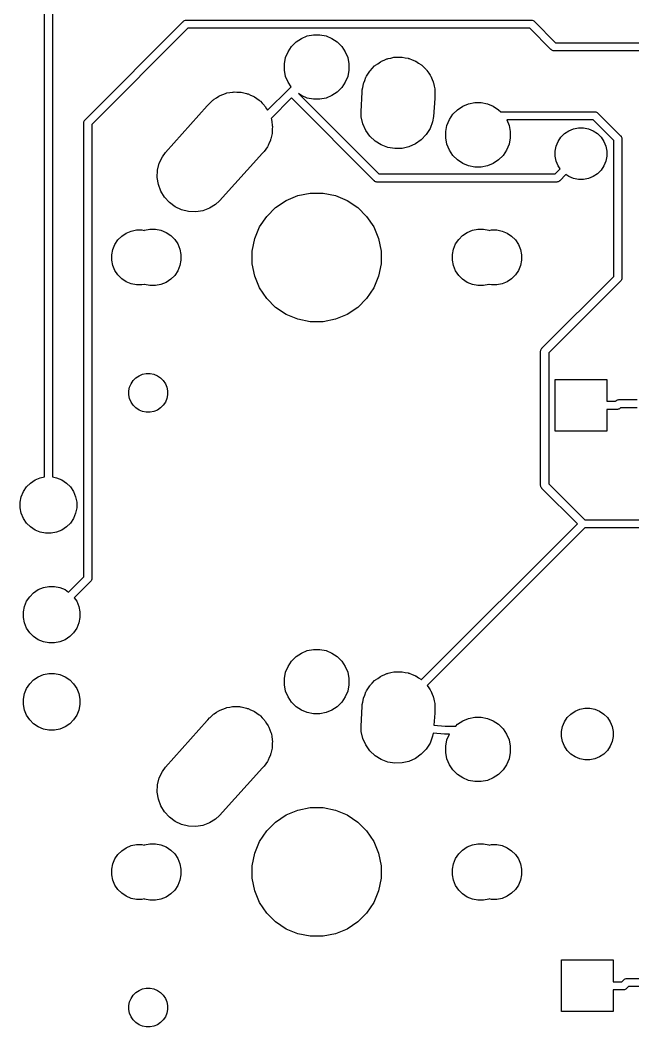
# Model space of a CAD drawing. Extents: x 53 to 306, y -113 to -55.
# Drawn here: x 52.72 to 71.71, y -109.58 to -78.37 of the extents above; entities that cross this region are included whole.
import ezdxf

# ---------------------------------------------------------------- set-up
doc = ezdxf.new("R2010")
doc.units = 0
doc.layers.add('BLACK', color=7, linetype='CONTINUOUS')

msp = doc.modelspace()

# ---------------------------------------------------------------- linework, layer by layer
at = {"layer": 'BLACK', "linetype": 'CONTINUOUS'}
for p, q in [((53.475, -92.5314), (53.475, -77.4803)), ((53.725, -77.526), (53.725, -92.5314)), ((54.7349, -81.458), (57.7774, -78.4155)), ((57.9219, -78.6246), (54.944, -81.6025)), ((57.7774, -78.4155), (57.7813, -78.4108)), ((57.7813, -78.4108), (57.7883, -78.405)), ((57.7883, -78.405), (57.8003, -78.3952)), ((57.8003, -78.3952), (57.822, -78.3836)), ((57.822, -78.3836), (57.8456, -78.3764)), ((57.8456, -78.3764), (57.864, -78.3746)), ((57.864, -78.3746), (57.8701, -78.374)), ((57.864, -78.3746), (57.864, -78.3746)), ((57.8701, -78.374), (57.8762, -78.3746)), ((57.8762, -78.3746), (68.5635, -78.3746)), ((68.5178, -78.6246), (57.9219, -78.6246)), ((69.1733, -79.2801), (68.5178, -78.6246)), ((68.5635, -78.3746), (68.5696, -78.374)), ((68.5696, -78.374), (68.5757, -78.3746)), ((68.5757, -78.3746), (68.5757, -78.3746)), ((68.5757, -78.3746), (68.5941, -78.3764)), ((68.5941, -78.3764), (68.6177, -78.3836)), ((68.6177, -78.3836), (68.6394, -78.3952)), ((68.6394, -78.3952), (68.6584, -78.4108)), ((68.6584, -78.4108), (68.6623, -78.4156)), ((68.6623, -78.4156), (69.3178, -79.071)), ((61.275, -79.0482), (61.4388, -78.9388)), ((61.4388, -78.9388), (61.6208, -78.8634)), ((61.6208, -78.8634), (61.814, -78.825)), ((61.814, -78.825), (62.011, -78.825)), ((62.011, -78.825), (62.2042, -78.8634)), ((62.2042, -78.8634), (62.3862, -78.9388)), ((62.3862, -78.9388), (62.55, -79.0482)), ((61.0263, -79.3513), (61.1357, -79.1875)), ((61.1357, -79.1875), (61.275, -79.0482)), ((62.55, -79.0482), (62.6893, -79.1875)), ((62.6893, -79.1875), (62.7987, -79.3513)), ((69.3178, -79.071), (73.0142, -79.071)), ((60.9125, -79.7265), (60.9509, -79.5333)), ((60.9509, -79.5333), (61.0263, -79.3513)), ((62.7987, -79.3513), (62.8741, -79.5333)), ((62.8741, -79.5333), (62.9125, -79.7265)), ((64.1093, -79.5695), (64.1243, -79.5632)), ((64.1243, -79.5632), (64.2121, -79.5458)), ((64.2121, -79.5458), (64.3074, -79.5238)), ((64.3074, -79.5238), (64.3252, -79.5233)), ((64.3252, -79.5233), (64.3417, -79.52)), ((64.3417, -79.52), (64.4341, -79.52)), ((64.4341, -79.52), (64.5289, -79.5171)), ((64.5289, -79.5171), (64.546, -79.52)), ((64.546, -79.52), (64.5633, -79.52)), ((64.5633, -79.52), (64.6568, -79.5386)), ((64.6568, -79.5386), (64.7475, -79.5538)), ((64.7475, -79.5538), (64.7631, -79.5597)), ((64.7631, -79.5597), (64.7806, -79.5632)), ((64.7806, -79.5632), (64.8715, -79.6009)), ((69.1772, -79.2848), (69.1733, -79.2801)), ((69.1819, -79.2887), (69.1772, -79.2848)), ((69.1878, -79.2936), (69.1819, -79.2887)), ((69.1819, -79.2887), (69.1819, -79.2887)), ((69.1962, -79.3004), (69.1878, -79.2936)), ((69.2179, -79.312), (69.1962, -79.3004)), ((69.2415, -79.3192), (69.2179, -79.312)), ((69.2599, -79.321), (69.2415, -79.3192)), ((69.266, -79.3216), (69.2599, -79.321)), ((69.2599, -79.321), (69.2599, -79.321)), ((69.2721, -79.321), (69.266, -79.3216)), ((73.0599, -79.321), (69.2721, -79.321)), ((60.9125, -79.9235), (60.9125, -79.7265)), ((62.9125, -79.7265), (62.9125, -79.9235)), ((63.5787, -79.9279), (63.6367, -79.8698)), ((63.6367, -79.8698), (63.7089, -79.7931)), ((63.7089, -79.7931), (63.7245, -79.782)), ((63.7245, -79.782), (63.7354, -79.7712)), ((63.7354, -79.7712), (63.8054, -79.7244)), ((63.8054, -79.7244), (63.8894, -79.6645)), ((63.8894, -79.6645), (63.9065, -79.6568)), ((63.9065, -79.6568), (63.9196, -79.648)), ((63.9196, -79.648), (63.9997, -79.6149)), ((63.9997, -79.6149), (64.0915, -79.5736)), ((64.0915, -79.5736), (64.1093, -79.5695)), ((64.8715, -79.6009), (64.9547, -79.6324)), ((64.9547, -79.6324), (64.9684, -79.641)), ((64.9684, -79.641), (64.9854, -79.648)), ((64.9854, -79.648), (65.0694, -79.7042)), ((65.0694, -79.7042), (65.1426, -79.7499)), ((65.1426, -79.7499), (65.154, -79.7607)), ((65.154, -79.7607), (65.1696, -79.7712)), ((65.1696, -79.7712), (65.2429, -79.8444)), ((65.2429, -79.8444), (65.3039, -79.9018)), ((60.9509, -80.1167), (60.9125, -79.9235)), ((61.0263, -80.2987), (60.9509, -80.1167)), ((62.8741, -80.1167), (62.7987, -80.2987)), ((62.9125, -79.9235), (62.8741, -80.1167)), ((63.4011, -80.2436), (63.4395, -80.1423)), ((63.4395, -80.1423), (63.4499, -80.1256)), ((63.4499, -80.1256), (63.4555, -80.1121)), ((63.4555, -80.1121), (63.5002, -80.0452)), ((63.5002, -80.0452), (63.557, -79.9545)), ((63.557, -79.9545), (63.5704, -79.9403)), ((63.5704, -79.9403), (63.5787, -79.9279)), ((65.3039, -79.9018), (65.3128, -79.9143)), ((65.3128, -79.9143), (65.3263, -79.9279)), ((65.3263, -79.9279), (65.3851, -80.0157)), ((65.3851, -80.0157), (65.4325, -80.0823)), ((65.4325, -80.0823), (65.4386, -80.0959)), ((65.4386, -80.0959), (65.4495, -80.1121)), ((65.4495, -80.1121), (65.4905, -80.2113)), ((61.1207, -80.44), (61.0263, -80.2987)), ((61.045, -80.5158), (61.1207, -80.44)), ((62.6893, -80.4625), (62.55, -80.6018)), ((62.7987, -80.2987), (62.6893, -80.4625)), ((63.3275, -80.5342), (63.3429, -80.457)), ((63.3429, -80.457), (63.3609, -80.3495)), ((63.3609, -80.3495), (63.3679, -80.331)), ((63.3679, -80.331), (63.3707, -80.3169)), ((63.3707, -80.3169), (63.4011, -80.2436)), ((65.4905, -80.2113), (65.5234, -80.2844)), ((65.5234, -80.2844), (65.5267, -80.2986)), ((65.5267, -80.2986), (65.5343, -80.3169)), ((65.5343, -80.3169), (65.5554, -80.4233)), ((65.5554, -80.4233), (65.5732, -80.5003)), ((65.5732, -80.5003), (65.5736, -80.5147)), ((58.7345, -80.8204), (58.8083, -80.7757)), ((58.8083, -80.7757), (58.8796, -80.728)), ((58.8796, -80.728), (58.9026, -80.7185)), ((58.9026, -80.7185), (58.924, -80.7055)), ((58.924, -80.7055), (59.0051, -80.6761)), ((59.0051, -80.6761), (59.0844, -80.6432)), ((59.0844, -80.6432), (59.1088, -80.6384)), ((59.1088, -80.6384), (59.1323, -80.6298)), ((59.1323, -80.6298), (59.2175, -80.6167)), ((59.2175, -80.6167), (59.3017, -80.6)), ((59.3017, -80.6), (59.3266, -80.6)), ((59.3266, -80.6), (59.3514, -80.5962)), ((59.3514, -80.5962), (59.4375, -80.6)), ((59.4375, -80.6), (59.5233, -80.6)), ((59.5233, -80.6), (59.5478, -80.6049)), ((59.5478, -80.6049), (59.5727, -80.606)), ((59.5727, -80.606), (59.6564, -80.6265)), ((59.6564, -80.6265), (59.7406, -80.6432)), ((59.7406, -80.6432), (59.7637, -80.6528)), ((59.7637, -80.6528), (59.788, -80.6587)), ((59.788, -80.6587), (59.866, -80.6951)), ((59.866, -80.6951), (59.9454, -80.728)), ((59.9454, -80.728), (59.9661, -80.7419)), ((59.9661, -80.7419), (59.9888, -80.7525)), ((59.9888, -80.7525), (60.0581, -80.8034)), ((60.0581, -80.8034), (60.1296, -80.8512)), ((60.3931, -81.1676), (61.0363, -80.5244)), ((61.129, -80.7853), (60.4981, -81.4162)), ((61.0363, -80.5244), (61.0402, -80.5197)), ((61.0402, -80.5197), (61.0449, -80.5158)), ((61.0449, -80.5158), (61.0449, -80.5158)), ((61.0449, -80.5158), (61.045, -80.5158)), ((63.6928, -83.3492), (61.129, -80.7853)), ((61.4388, -80.7112), (61.3473, -80.65)), ((61.3473, -80.65), (63.8373, -83.1401)), ((61.6208, -80.7866), (61.4388, -80.7112)), ((61.814, -80.825), (61.6208, -80.7866)), ((62.2042, -80.7866), (62.011, -80.825)), ((62.3862, -80.7112), (62.2042, -80.7866)), ((62.55, -80.6018), (62.3862, -80.7112)), ((63.2863, -81.2036), (63.3275, -80.6)), ((63.3275, -80.6), (63.3275, -80.5342)), ((65.5693, -80.7971), (65.5311, -81.3567)), ((65.5775, -80.7558), (65.5693, -80.7971)), ((65.5736, -80.5147), (65.5775, -80.5342)), ((65.5775, -80.5342), (65.5775, -80.6433)), ((65.5775, -80.6433), (65.5782, -80.6663)), ((65.5782, -80.6663), (65.5775, -80.6765)), ((65.5775, -80.6765), (65.5775, -80.7558)), ((57.2282, -82.4748), (58.5217, -81.0333)), ((58.5217, -81.0333), (58.5387, -81.0079)), ((58.5387, -81.0079), (58.5953, -80.9512)), ((58.5953, -80.9512), (58.612, -80.9325)), ((58.612, -80.9325), (58.6348, -80.9118)), ((58.6348, -80.9118), (58.6954, -80.8512)), ((58.6954, -80.8512), (58.7161, -80.8373)), ((58.7161, -80.8373), (58.7345, -80.8204)), ((60.1296, -80.8512), (60.1473, -80.8688)), ((60.1473, -80.8688), (60.1674, -80.8836)), ((60.1674, -80.8836), (60.2255, -80.947)), ((60.2255, -80.947), (60.2863, -81.0079)), ((60.2863, -81.0079), (60.3002, -81.0286)), ((60.3002, -81.0286), (60.3171, -81.047)), ((60.3171, -81.047), (60.3616, -81.1205)), ((60.3616, -81.1205), (60.3931, -81.1676)), ((62.011, -80.825), (61.814, -80.825)), ((66.275, -81.1482), (66.4388, -81.0388)), ((66.4388, -81.0388), (66.6208, -80.9634)), ((66.6208, -80.9634), (66.814, -80.925)), ((66.814, -80.925), (67.011, -80.925)), ((67.011, -80.925), (67.2042, -80.9634)), ((67.2042, -80.9634), (67.3862, -81.0388)), ((67.3862, -81.0388), (67.55, -81.1482)), ((60.4981, -81.4162), (60.4992, -81.4214)), ((60.4992, -81.4214), (60.5077, -81.4448)), ((63.2913, -81.3696), (63.2863, -81.2036)), ((63.3411, -81.5856), (63.2913, -81.3696)), ((65.5311, -81.3567), (65.5037, -81.5204)), ((66.0263, -81.4513), (66.1357, -81.2875)), ((66.1357, -81.2875), (66.275, -81.1482)), ((67.55, -81.1482), (67.617, -81.2153)), ((67.617, -81.2153), (70.5308, -81.2153)), ((70.5308, -81.2153), (70.5369, -81.2147)), ((70.5369, -81.2147), (70.543, -81.2153)), ((70.543, -81.2153), (70.543, -81.2153)), ((70.543, -81.2153), (70.5614, -81.2171)), ((70.5614, -81.2171), (70.585, -81.2243)), ((70.585, -81.2243), (70.6067, -81.2359)), ((70.6067, -81.2359), (70.6257, -81.2515)), ((70.6257, -81.2515), (70.6296, -81.2563)), ((70.6296, -81.2563), (71.3271, -81.9537)), ((54.6934, -81.5507), (54.6958, -81.5262)), ((54.694, -81.5568), (54.6934, -81.5507)), ((54.694, -95.6292), (54.694, -81.5568)), ((54.6958, -81.5262), (54.703, -81.5026)), ((54.703, -81.5026), (54.7146, -81.4809)), ((54.7146, -81.4809), (54.7263, -81.4667)), ((54.7263, -81.4666), (54.7302, -81.4619)), ((54.7263, -81.4667), (54.7263, -81.4666)), ((54.7302, -81.4619), (54.7349, -81.458)), ((54.944, -81.6025), (54.944, -95.6749)), ((60.5077, -81.4448), (60.5207, -81.5296)), ((60.5207, -81.5296), (60.5375, -81.6142)), ((60.5375, -81.6142), (60.5375, -81.6392)), ((60.5375, -81.6392), (60.5413, -81.6639)), ((60.5413, -81.6639), (60.5375, -81.7495)), ((60.5375, -81.7495), (60.5375, -81.8358)), ((63.432, -81.7877), (63.3411, -81.5856)), ((65.4251, -81.7276), (65.3075, -81.9155)), ((65.5037, -81.5204), (65.4251, -81.7276)), ((65.9125, -81.8265), (65.9509, -81.6333)), ((65.9509, -81.6333), (66.0263, -81.4513)), ((70.4851, -81.4653), (67.8045, -81.4653)), ((67.8045, -81.4653), (67.8741, -81.6333)), ((67.8741, -81.6333), (67.9125, -81.8265)), ((69.7251, -81.802), (69.8706, -81.7417)), ((69.8706, -81.7417), (70.0252, -81.711)), ((70.0252, -81.711), (70.1828, -81.711)), ((70.1828, -81.711), (70.3374, -81.7417)), ((70.3374, -81.7417), (70.4829, -81.802)), ((71.118, -82.0982), (70.4851, -81.4653)), ((60.4943, -82.0532), (60.4847, -82.0763)), ((60.5111, -81.9685), (60.4943, -82.0532)), ((60.5315, -81.8852), (60.5111, -81.9685)), ((60.5326, -81.8604), (60.5315, -81.8852)), ((60.5375, -81.8358), (60.5326, -81.8604)), ((63.5606, -81.9681), (63.432, -81.7877)), ((63.722, -82.12), (63.5606, -81.9681)), ((65.3075, -81.9155), (65.1556, -82.0769)), ((65.9125, -82.0235), (65.9125, -81.8265)), ((65.9509, -82.2167), (65.9125, -82.0235)), ((67.9125, -82.0235), (67.8741, -82.2167)), ((67.9125, -81.8265), (67.9125, -82.0235)), ((69.395, -82.1321), (69.4826, -82.001)), ((69.4826, -82.001), (69.594, -81.8896)), ((69.594, -81.8896), (69.7251, -81.802)), ((70.4829, -81.802), (70.614, -81.8896)), ((70.614, -81.8896), (70.7254, -82.001)), ((70.7254, -82.001), (70.813, -82.1321)), ((71.3271, -81.9537), (71.3318, -81.9576)), ((71.3318, -81.9576), (71.3357, -81.9623)), ((71.3357, -81.9623), (71.3357, -81.9623)), ((71.3357, -81.9623), (71.3445, -81.9731)), ((71.3445, -81.9731), (71.3474, -81.9766)), ((71.3474, -81.9766), (71.359, -81.9983)), ((71.359, -81.9983), (71.3662, -82.0219)), ((71.3662, -82.0219), (71.368, -82.0403)), ((71.368, -82.0403), (71.368, -82.0403)), ((71.368, -82.0403), (71.3686, -82.0464)), ((71.3686, -82.0464), (71.368, -82.0525)), ((71.368, -82.0525), (71.368, -86.3653)), ((60.3343, -82.3704), (60.2863, -82.4421)), ((60.385, -82.3013), (60.3343, -82.3704)), ((60.3955, -82.2787), (60.385, -82.3013)), ((60.4095, -82.2579), (60.3955, -82.2787)), ((60.4425, -82.1782), (60.4095, -82.2579)), ((60.4787, -82.1005), (60.4425, -82.1782)), ((60.4847, -82.0763), (60.4787, -82.1005)), ((63.9099, -82.2376), (63.722, -82.12)), ((64.1171, -82.3162), (63.9099, -82.2376)), ((64.3356, -82.3528), (64.1171, -82.3162)), ((64.5571, -82.3462), (64.3356, -82.3528)), ((64.7731, -82.2964), (64.5571, -82.3462)), ((64.9752, -82.2055), (64.7731, -82.2964)), ((65.1556, -82.0769), (64.9752, -82.2055)), ((66.0263, -82.3987), (65.9509, -82.2167)), ((67.8741, -82.2167), (67.7987, -82.3987)), ((69.304, -82.4322), (69.3347, -82.2776)), ((69.3347, -82.2776), (69.395, -82.1321)), ((70.813, -82.1321), (70.8733, -82.2776)), ((70.8733, -82.2776), (70.904, -82.4322)), ((71.118, -86.3196), (71.118, -82.0982)), ((57.0362, -82.8095), (57.13, -82.6087)), ((57.13, -82.6087), (57.2282, -82.4748)), ((60.2294, -82.4991), (58.9029, -83.9774)), ((60.2863, -82.4421), (60.2294, -82.4991)), ((66.1357, -82.5625), (66.0263, -82.3987)), ((66.275, -82.7018), (66.1357, -82.5625)), ((67.6893, -82.5625), (67.55, -82.7018)), ((67.7987, -82.3987), (67.6893, -82.5625)), ((69.304, -82.5898), (69.304, -82.4322)), ((69.3347, -82.7444), (69.304, -82.5898)), ((70.904, -82.5898), (70.8733, -82.7444)), ((70.904, -82.4322), (70.904, -82.5898)), ((56.9835, -83.0247), (57.0362, -82.8095)), ((66.4388, -82.8112), (66.275, -82.7018)), ((66.6208, -82.8866), (66.4388, -82.8112)), ((66.814, -82.925), (66.6208, -82.8866)), ((67.011, -82.925), (66.814, -82.925)), ((67.2042, -82.8866), (67.011, -82.925)), ((67.3862, -82.8112), (67.2042, -82.8866)), ((67.55, -82.7018), (67.3862, -82.8112)), ((69.2981, -83.1401), (69.4564, -82.9818)), ((69.395, -82.8899), (69.3347, -82.7444)), ((69.4564, -82.9818), (69.395, -82.8899)), ((70.813, -82.8899), (70.7254, -83.021)), ((70.8733, -82.7444), (70.813, -82.8899)), ((56.9737, -83.2461), (56.9835, -83.0247)), ((57.0073, -83.4652), (56.9737, -83.2461)), ((63.8373, -83.1401), (69.2981, -83.1401)), ((69.6332, -83.1586), (69.4426, -83.3491)), ((69.7251, -83.22), (69.6332, -83.1586)), ((69.8706, -83.2803), (69.7251, -83.22)), ((70.0252, -83.311), (69.8706, -83.2803)), ((70.1828, -83.311), (70.0252, -83.311)), ((70.3374, -83.2803), (70.1828, -83.311)), ((70.4829, -83.22), (70.3374, -83.2803)), ((70.614, -83.1324), (70.4829, -83.22)), ((70.7254, -83.021), (70.614, -83.1324)), ((57.083, -83.6734), (57.0073, -83.4652)), ((63.6967, -83.3539), (63.6928, -83.3492)), ((63.7014, -83.3578), (63.6967, -83.3539)), ((63.7157, -83.3695), (63.7014, -83.3578)), ((63.7014, -83.3578), (63.7014, -83.3578)), ((63.7374, -83.3811), (63.7157, -83.3695)), ((63.7157, -83.3695), (63.7157, -83.3695)), ((63.7157, -83.3695), (63.7157, -83.3695)), ((63.761, -83.3883), (63.7374, -83.3811)), ((63.7794, -83.3901), (63.761, -83.3883)), ((63.7855, -83.3907), (63.7794, -83.3901)), ((63.7794, -83.3901), (63.7794, -83.3901)), ((63.7916, -83.3901), (63.7855, -83.3907)), ((69.3438, -83.3901), (63.7916, -83.3901)), ((69.3499, -83.3907), (69.3438, -83.3901)), ((69.356, -83.3901), (69.3499, -83.3907)), ((69.3744, -83.3883), (69.356, -83.3901)), ((69.356, -83.3901), (69.356, -83.3901)), ((69.398, -83.3811), (69.3744, -83.3883)), ((69.4197, -83.3695), (69.398, -83.3811)), ((69.4387, -83.3539), (69.4197, -83.3695)), ((69.4426, -83.3491), (69.4387, -83.3539)), ((57.1979, -83.863), (57.083, -83.6734)), ((57.3476, -84.0264), (57.1979, -83.863)), ((60.968, -83.958), (61.3309, -83.8077)), ((61.3309, -83.8077), (61.7161, -83.7311)), ((61.7161, -83.7311), (62.1089, -83.7311)), ((62.1089, -83.7311), (62.4941, -83.8077)), ((62.4941, -83.8077), (62.857, -83.958)), ((57.5262, -84.1575), (57.3476, -84.0264)), ((57.727, -84.2513), (57.5262, -84.1575)), ((58.5909, -84.2045), (58.3827, -84.2802)), ((58.7805, -84.0896), (58.5909, -84.2045)), ((58.9029, -83.9774), (58.7805, -84.0896)), ((60.3637, -84.454), (60.6415, -84.1762)), ((60.6415, -84.1762), (60.968, -83.958)), ((62.857, -83.958), (63.1835, -84.1762)), ((63.1835, -84.1762), (63.4613, -84.454)), ((57.9422, -84.304), (57.727, -84.2513)), ((58.1636, -84.3138), (57.9422, -84.304)), ((58.3827, -84.2802), (58.1636, -84.3138)), ((60.1455, -84.7805), (60.3637, -84.454)), ((63.4613, -84.454), (63.6795, -84.7805)), ((56.5773, -84.8836), (56.7463, -84.85)), ((56.7463, -84.85), (56.9187, -84.85)), ((56.9187, -84.85), (57.0877, -84.8836)), ((59.9952, -85.1434), (60.1455, -84.7805)), ((63.6795, -84.7805), (63.8298, -85.1434)), ((66.7373, -84.8836), (66.9063, -84.85)), ((66.9063, -84.85), (67.0787, -84.85)), ((67.0787, -84.85), (67.2477, -84.8836)), ((55.6592, -85.3224), (55.7523, -85.1832)), ((55.7523, -85.1832), (55.8707, -85.0648)), ((55.8707, -85.0648), (56.0099, -84.9717)), ((56.0099, -84.9717), (56.1646, -84.9077)), ((56.1646, -84.9077), (56.3288, -84.875)), ((56.3288, -84.875), (56.4962, -84.875)), ((56.4962, -84.875), (56.565, -84.8887)), ((56.565, -84.8887), (56.5773, -84.8836)), ((57.0877, -84.8836), (57.247, -84.9496)), ((57.247, -84.9496), (57.3903, -85.0453)), ((57.3903, -85.0453), (57.5122, -85.1672)), ((57.5122, -85.1672), (57.6079, -85.3105)), ((59.9186, -85.5286), (59.9952, -85.1434)), ((63.8298, -85.1434), (63.9064, -85.5286)), ((66.2171, -85.3105), (66.3128, -85.1672)), ((66.3128, -85.1672), (66.4347, -85.0453)), ((66.4347, -85.0453), (66.578, -84.9496)), ((66.578, -84.9496), (66.7373, -84.8836)), ((67.2477, -84.8836), (67.26, -84.8887)), ((67.26, -84.8887), (67.3288, -84.875)), ((67.3288, -84.875), (67.4962, -84.875)), ((67.4962, -84.875), (67.6604, -84.9077)), ((67.6604, -84.9077), (67.8151, -84.9717)), ((67.8151, -84.9717), (67.9543, -85.0648)), ((67.9543, -85.0648), (68.0727, -85.1832)), ((68.0727, -85.1832), (68.1658, -85.3224)), ((55.5625, -85.6413), (55.5952, -85.4771)), ((55.5952, -85.4771), (55.6592, -85.3224)), ((57.6079, -85.3105), (57.6739, -85.4698)), ((57.6739, -85.4698), (57.7075, -85.6388)), ((66.1175, -85.6388), (66.1511, -85.4698)), ((66.1511, -85.4698), (66.2171, -85.3105)), ((68.1658, -85.3224), (68.2298, -85.4771)), ((68.2298, -85.4771), (68.2625, -85.6413)), ((55.5625, -85.8087), (55.5625, -85.6413)), ((57.7075, -85.6388), (57.7075, -85.8112)), ((59.9186, -85.9214), (59.9186, -85.5286)), ((63.9064, -85.5286), (63.9064, -85.9214)), ((66.1175, -85.8112), (66.1175, -85.6388)), ((68.2625, -85.6413), (68.2625, -85.8087)), ((55.5952, -85.9729), (55.5625, -85.8087)), ((55.6592, -86.1276), (55.5952, -85.9729)), ((57.6739, -85.9802), (57.6079, -86.1395)), ((57.7075, -85.8112), (57.6739, -85.9802)), ((59.9952, -86.3066), (59.9186, -85.9214)), ((63.9064, -85.9214), (63.8298, -86.3066)), ((66.1511, -85.9802), (66.1175, -85.8112)), ((66.2171, -86.1395), (66.1511, -85.9802)), ((68.2298, -85.9729), (68.1658, -86.1276)), ((68.2625, -85.8087), (68.2298, -85.9729)), ((55.7523, -86.2668), (55.6592, -86.1276)), ((55.8707, -86.3852), (55.7523, -86.2668)), ((56.0099, -86.4783), (55.8707, -86.3852)), ((57.3903, -86.4047), (57.247, -86.5004)), ((57.5122, -86.2828), (57.3903, -86.4047)), ((57.6079, -86.1395), (57.5122, -86.2828)), ((60.1455, -86.6695), (59.9952, -86.3066)), ((63.8298, -86.3066), (63.6795, -86.6695)), ((66.3128, -86.2828), (66.2171, -86.1395)), ((66.4347, -86.4047), (66.3128, -86.2828)), ((66.578, -86.5004), (66.4347, -86.4047)), ((67.9543, -86.3852), (67.8151, -86.4783)), ((68.0727, -86.2668), (67.9543, -86.3852)), ((68.1658, -86.1276), (68.0727, -86.2668)), ((68.8945, -88.5431), (71.118, -86.3196)), ((71.359, -86.4195), (71.3474, -86.4412)), ((71.3625, -86.4081), (71.359, -86.4195)), ((71.3662, -86.3959), (71.3625, -86.4081)), ((71.368, -86.3775), (71.3662, -86.3959)), ((71.368, -86.3653), (71.3686, -86.3714)), ((71.3686, -86.3714), (71.368, -86.3775)), ((71.368, -86.3775), (71.368, -86.3775)), ((56.1646, -86.5423), (56.0099, -86.4783)), ((56.3288, -86.575), (56.1646, -86.5423)), ((56.4962, -86.575), (56.3288, -86.575)), ((56.565, -86.5613), (56.4962, -86.575)), ((56.5773, -86.5664), (56.565, -86.5613)), ((56.7463, -86.6), (56.5773, -86.5664)), ((56.9187, -86.6), (56.7463, -86.6)), ((57.0877, -86.5664), (56.9187, -86.6)), ((57.247, -86.5004), (57.0877, -86.5664)), ((60.3637, -86.996), (60.1455, -86.6695)), ((63.6795, -86.6695), (63.4613, -86.996)), ((66.7373, -86.5664), (66.578, -86.5004)), ((66.9063, -86.6), (66.7373, -86.5664)), ((67.0787, -86.6), (66.9063, -86.6)), ((67.2477, -86.5664), (67.0787, -86.6)), ((67.26, -86.5613), (67.2477, -86.5664)), ((67.3288, -86.575), (67.26, -86.5613)), ((67.4962, -86.575), (67.3288, -86.575)), ((67.6604, -86.5423), (67.4962, -86.575)), ((67.8151, -86.4783), (67.6604, -86.5423)), ((71.3271, -86.4641), (69.1036, -88.6876)), ((71.3318, -86.4602), (71.3271, -86.4641)), ((71.3357, -86.4555), (71.3318, -86.4602)), ((71.3474, -86.4412), (71.3357, -86.4555)), ((71.3357, -86.4555), (71.3357, -86.4555)), ((60.6415, -87.2738), (60.3637, -86.996)), ((63.4613, -86.996), (63.1835, -87.2738)), ((60.968, -87.492), (60.6415, -87.2738)), ((63.1835, -87.2738), (62.857, -87.492)), ((61.3309, -87.6423), (60.968, -87.492)), ((61.7161, -87.7189), (61.3309, -87.6423)), ((62.4941, -87.6423), (62.1089, -87.7189)), ((62.857, -87.492), (62.4941, -87.6423)), ((62.1089, -87.7189), (61.7161, -87.7189)), ((68.853, -88.6358), (68.8554, -88.6113)), ((68.8554, -88.6113), (68.8626, -88.5877)), ((68.8626, -88.5877), (68.8742, -88.566)), ((68.8742, -88.566), (68.8859, -88.5517)), ((68.8859, -88.5517), (68.8898, -88.547)), ((68.8859, -88.5517), (68.8859, -88.5517)), ((68.8898, -88.547), (68.8945, -88.5431)), ((68.8536, -88.6419), (68.853, -88.6358)), ((68.8536, -92.785), (68.8536, -88.6419)), ((69.1036, -88.6876), (69.1036, -92.7393)), ((56.1608, -89.6408), (56.2264, -89.5425)), ((56.2264, -89.5425), (56.31, -89.459)), ((56.31, -89.459), (56.4083, -89.3933)), ((56.4083, -89.3933), (56.5175, -89.3481)), ((56.5175, -89.3481), (56.6334, -89.325)), ((56.6334, -89.325), (56.7516, -89.325)), ((56.7516, -89.325), (56.8675, -89.3481)), ((56.8675, -89.3481), (56.9767, -89.3933)), ((56.9767, -89.3933), (57.075, -89.459)), ((57.075, -89.459), (57.1585, -89.5425)), ((57.1585, -89.5425), (57.2242, -89.6408)), ((69.304, -91.111), (69.304, -89.511)), ((69.304, -89.511), (70.904, -89.511)), ((70.904, -89.511), (70.904, -90.186)), ((56.0925, -89.8659), (56.1156, -89.75)), ((56.1156, -89.75), (56.1608, -89.6408)), ((57.2242, -89.6408), (57.2694, -89.75)), ((57.2694, -89.75), (57.2925, -89.8659)), ((56.0925, -89.9841), (56.0925, -89.8659)), ((56.1156, -90.1), (56.0925, -89.9841)), ((56.1608, -90.2092), (56.1156, -90.1)), ((57.2694, -90.1), (57.2242, -90.2092)), ((57.2925, -89.9841), (57.2694, -90.1)), ((57.2925, -89.8659), (57.2925, -89.9841)), ((71.1775, -90.186), (71.1876, -90.176)), ((71.1876, -90.176), (71.1915, -90.1712)), ((71.1915, -90.1712), (71.2105, -90.1556)), ((71.2105, -90.1556), (71.2322, -90.144)), ((71.2322, -90.144), (71.2558, -90.1368)), ((71.2558, -90.1368), (71.2742, -90.135)), ((71.2742, -90.135), (71.2803, -90.1344)), ((71.2742, -90.135), (71.2742, -90.135)), ((71.2803, -90.1344), (71.2864, -90.135)), ((71.2864, -90.135), (71.844, -90.135)), ((56.2264, -90.3075), (56.1608, -90.2092)), ((56.31, -90.391), (56.2264, -90.3075)), ((56.4083, -90.4567), (56.31, -90.391)), ((56.5175, -90.5019), (56.4083, -90.4567)), ((56.9767, -90.4567), (56.8675, -90.5019)), ((57.075, -90.391), (56.9767, -90.4567)), ((57.1585, -90.3075), (57.075, -90.391)), ((57.2242, -90.2092), (57.1585, -90.3075)), ((70.904, -90.186), (71.1775, -90.186)), ((71.2232, -90.436), (70.904, -90.436)), ((70.904, -90.436), (70.904, -91.111)), ((71.2293, -90.4366), (71.2232, -90.436)), ((71.2354, -90.436), (71.2293, -90.4366)), ((71.2538, -90.4342), (71.2354, -90.436)), ((71.2354, -90.436), (71.2354, -90.436)), ((71.2774, -90.427), (71.2538, -90.4342)), ((71.2991, -90.4154), (71.2774, -90.427)), ((71.3181, -90.3998), (71.2991, -90.4154)), ((71.322, -90.395), (71.3181, -90.3998)), ((71.3321, -90.385), (71.322, -90.395)), ((71.844, -90.385), (71.3321, -90.385)), ((56.6334, -90.525), (56.5175, -90.5019)), ((56.7516, -90.525), (56.6334, -90.525)), ((56.8675, -90.5019), (56.7516, -90.525)), ((70.904, -91.111), (69.304, -91.111)), ((53.0414, -92.7193), (53.1849, -92.6234)), ((53.1849, -92.6234), (53.3444, -92.5574)), ((53.3444, -92.5574), (53.475, -92.5314)), ((53.725, -92.5314), (53.8556, -92.5574)), ((53.8556, -92.5574), (54.0151, -92.6234)), ((54.0151, -92.6234), (54.1586, -92.7193)), ((52.7574, -93.1444), (52.8234, -92.9849)), ((52.8234, -92.9849), (52.9193, -92.8414)), ((52.9193, -92.8414), (53.0414, -92.7193)), ((54.1586, -92.7193), (54.2807, -92.8414)), ((54.2807, -92.8414), (54.3766, -92.9849)), ((54.3766, -92.9849), (54.4426, -93.1444)), ((68.853, -92.7911), (68.8536, -92.785)), ((68.8536, -92.7972), (68.853, -92.7911)), ((68.8554, -92.8156), (68.8536, -92.7972)), ((68.8536, -92.7972), (68.8536, -92.7972)), ((68.8626, -92.8392), (68.8554, -92.8156)), ((68.8742, -92.8609), (68.8626, -92.8392)), ((68.8898, -92.8799), (68.8742, -92.8609)), ((68.8946, -92.8838), (68.8898, -92.8799)), ((69.9907, -93.98), (68.8946, -92.8838)), ((69.1036, -92.7393), (70.2193, -93.855)), ((52.7237, -93.3137), (52.7574, -93.1444)), ((54.4426, -93.1444), (54.4763, -93.3137)), ((52.7237, -93.4863), (52.7237, -93.3137)), ((52.7574, -93.6556), (52.7237, -93.4863)), ((54.4763, -93.4863), (54.4426, -93.6556)), ((54.4763, -93.3137), (54.4763, -93.4863)), ((52.8234, -93.8151), (52.7574, -93.6556)), ((52.9193, -93.9586), (52.8234, -93.8151)), ((54.3766, -93.8151), (54.2807, -93.9586)), ((54.4426, -93.6556), (54.3766, -93.8151)), ((70.2193, -93.855), (89.2522, -93.855)), ((53.0414, -94.0807), (52.9193, -93.9586)), ((53.1849, -94.1766), (53.0414, -94.0807)), ((53.3444, -94.2426), (53.1849, -94.1766)), ((54.0151, -94.1766), (53.8556, -94.2426)), ((54.1586, -94.0807), (54.0151, -94.1766)), ((54.2807, -93.9586), (54.1586, -94.0807)), ((65.1576, -98.8131), (69.9907, -93.98)), ((70.2193, -94.105), (65.3344, -98.9899)), ((89.2522, -94.105), (70.2193, -94.105)), ((53.5137, -94.2763), (53.3444, -94.2426)), ((53.6863, -94.2763), (53.5137, -94.2763)), ((53.8556, -94.2426), (53.6863, -94.2763)), ((54.2258, -96.0974), (54.694, -95.6292)), ((54.9031, -95.7737), (54.4026, -96.2742)), ((54.9078, -95.7698), (54.9031, -95.7737)), ((54.9117, -95.7651), (54.9078, -95.7698)), ((54.9234, -95.7508), (54.9117, -95.7651)), ((54.935, -95.7291), (54.9234, -95.7508)), ((54.9367, -95.7237), (54.935, -95.7291)), ((54.9422, -95.7055), (54.9367, -95.7237)), ((54.944, -95.6871), (54.9422, -95.7055)), ((54.944, -95.6749), (54.9446, -95.681)), ((54.9446, -95.681), (54.944, -95.6871)), ((54.944, -95.6871), (54.944, -95.6871)), ((53.1414, -96.1193), (53.2849, -96.0234)), ((53.2849, -96.0234), (53.4444, -95.9574)), ((53.4444, -95.9574), (53.6137, -95.9237)), ((53.6137, -95.9237), (53.7863, -95.9237)), ((53.7863, -95.9237), (53.9556, -95.9574)), ((53.9556, -95.9574), (54.1151, -96.0234)), ((54.1151, -96.0234), (54.2258, -96.0974)), ((52.8574, -96.5444), (52.9234, -96.3849)), ((52.9234, -96.3849), (53.0193, -96.2414)), ((53.0193, -96.2414), (53.1414, -96.1193)), ((54.4026, -96.2742), (54.4766, -96.3849)), ((54.4766, -96.3849), (54.5426, -96.5444)), ((52.8237, -96.7137), (52.8574, -96.5444)), ((52.8237, -96.8863), (52.8237, -96.7137)), ((54.5426, -96.5444), (54.5763, -96.7137)), ((54.5763, -96.7137), (54.5763, -96.8863)), ((52.8574, -97.0556), (52.8237, -96.8863)), ((54.5763, -96.8863), (54.5426, -97.0556)), ((52.9234, -97.2151), (52.8574, -97.0556)), ((53.0193, -97.3586), (52.9234, -97.2151)), ((54.4766, -97.2151), (54.3807, -97.3586)), ((54.5426, -97.0556), (54.4766, -97.2151)), ((53.1414, -97.4807), (53.0193, -97.3586)), ((53.2849, -97.5766), (53.1414, -97.4807)), ((53.4444, -97.6426), (53.2849, -97.5766)), ((53.6137, -97.6763), (53.4444, -97.6426)), ((53.9556, -97.6426), (53.7863, -97.6763)), ((54.1151, -97.5766), (53.9556, -97.6426)), ((54.2586, -97.4807), (54.1151, -97.5766)), ((54.3807, -97.3586), (54.2586, -97.4807)), ((53.7863, -97.6763), (53.6137, -97.6763)), ((61.4388, -97.9888), (61.6208, -97.9134)), ((61.6208, -97.9134), (61.814, -97.875)), ((61.814, -97.875), (62.011, -97.875)), ((62.011, -97.875), (62.2042, -97.9134)), ((62.2042, -97.9134), (62.3862, -97.9888)), ((61.0263, -98.4013), (61.1357, -98.2375)), ((61.1357, -98.2375), (61.275, -98.0982)), ((61.275, -98.0982), (61.4388, -97.9888)), ((62.3862, -97.9888), (62.55, -98.0982)), ((62.55, -98.0982), (62.6893, -98.2375)), ((62.6893, -98.2375), (62.7987, -98.4013)), ((60.9125, -98.7765), (60.9509, -98.5833)), ((60.9509, -98.5833), (61.0263, -98.4013)), ((62.7987, -98.4013), (62.8741, -98.5833)), ((62.8741, -98.5833), (62.9125, -98.7765)), ((64.1243, -98.6132), (64.2121, -98.5958)), ((64.2121, -98.5958), (64.3074, -98.5738)), ((64.3074, -98.5738), (64.3252, -98.5733)), ((64.3252, -98.5733), (64.3417, -98.57)), ((64.3417, -98.57), (64.4341, -98.57)), ((64.4341, -98.57), (64.5289, -98.5671)), ((64.5289, -98.5671), (64.546, -98.57)), ((64.546, -98.57), (64.5633, -98.57)), ((64.5633, -98.57), (64.6568, -98.5886)), ((64.6568, -98.5886), (64.7475, -98.6038)), ((53.0193, -98.9414), (53.1414, -98.8193)), ((53.1414, -98.8193), (53.2849, -98.7234)), ((53.2849, -98.7234), (53.4444, -98.6574)), ((53.4444, -98.6574), (53.6137, -98.6237)), ((53.6137, -98.6237), (53.7863, -98.6237)), ((53.7863, -98.6237), (53.9556, -98.6574)), ((53.9556, -98.6574), (54.1151, -98.7234)), ((54.1151, -98.7234), (54.2586, -98.8193)), ((54.2586, -98.8193), (54.3807, -98.9414)), ((60.9125, -98.9735), (60.9125, -98.7765)), ((62.9125, -98.7765), (62.9125, -98.9735)), ((63.6367, -98.9198), (63.7089, -98.8431)), ((63.7089, -98.8431), (63.7245, -98.832)), ((63.7245, -98.832), (63.7354, -98.8212)), ((63.7354, -98.8212), (63.8054, -98.7744)), ((63.8054, -98.7744), (63.8894, -98.7145)), ((63.8894, -98.7145), (63.9065, -98.7068)), ((63.9065, -98.7068), (63.9196, -98.698)), ((63.9196, -98.698), (63.9997, -98.6649)), ((63.9997, -98.6649), (64.0915, -98.6236)), ((64.0915, -98.6236), (64.1093, -98.6195)), ((64.1093, -98.6195), (64.1243, -98.6132)), ((64.7475, -98.6038), (64.7631, -98.6097)), ((64.7631, -98.6097), (64.7806, -98.6132)), ((64.7806, -98.6132), (64.8715, -98.6509)), ((64.8715, -98.6509), (64.9547, -98.6824)), ((64.9547, -98.6824), (64.9684, -98.691)), ((64.9684, -98.691), (64.9854, -98.698)), ((64.9854, -98.698), (65.0694, -98.7542)), ((65.0694, -98.7542), (65.1426, -98.7999)), ((65.1426, -98.7999), (65.154, -98.8107)), ((65.154, -98.8107), (65.1576, -98.8131)), ((52.8574, -99.2444), (52.9234, -99.0849)), ((52.9234, -99.0849), (53.0193, -98.9414)), ((54.3807, -98.9414), (54.4766, -99.0849)), ((54.4766, -99.0849), (54.5426, -99.2444)), ((60.9509, -99.1667), (60.9125, -98.9735)), ((61.0263, -99.3487), (60.9509, -99.1667)), ((62.8741, -99.1667), (62.7987, -99.3487)), ((62.9125, -98.9735), (62.8741, -99.1667)), ((63.4011, -99.2936), (63.4395, -99.1923)), ((63.4395, -99.1923), (63.4499, -99.1756)), ((63.4499, -99.1756), (63.4555, -99.1621)), ((63.4555, -99.1621), (63.5002, -99.0952)), ((63.5002, -99.0952), (63.557, -99.0045)), ((63.557, -99.0045), (63.5704, -98.9903)), ((63.5704, -98.9903), (63.5787, -98.9779)), ((63.5787, -98.9779), (63.6367, -98.9198)), ((65.3344, -98.9899), (65.3851, -99.0657)), ((65.3851, -99.0657), (65.4325, -99.1323)), ((65.4325, -99.1323), (65.4386, -99.1459)), ((65.4386, -99.1459), (65.4495, -99.1621)), ((65.4495, -99.1621), (65.4905, -99.2613)), ((52.8237, -99.4137), (52.8574, -99.2444)), ((52.8237, -99.5863), (52.8237, -99.4137)), ((54.5426, -99.2444), (54.5763, -99.4137)), ((54.5763, -99.4137), (54.5763, -99.5863)), ((61.1357, -99.5125), (61.0263, -99.3487)), ((61.275, -99.6518), (61.1357, -99.5125)), ((62.6893, -99.5125), (62.55, -99.6518)), ((62.7987, -99.3487), (62.6893, -99.5125)), ((63.3275, -99.5842), (63.3429, -99.507)), ((63.3429, -99.507), (63.3609, -99.3995)), ((63.3609, -99.3995), (63.3679, -99.381)), ((63.3679, -99.381), (63.3707, -99.3668)), ((63.3707, -99.3668), (63.4011, -99.2936)), ((65.4905, -99.2613), (65.5234, -99.3344)), ((65.5234, -99.3344), (65.5267, -99.3486)), ((65.5267, -99.3486), (65.5343, -99.3668)), ((65.5343, -99.3668), (65.5554, -99.4732)), ((65.5554, -99.4732), (65.5732, -99.5503)), ((52.8574, -99.7556), (52.8237, -99.5863)), ((52.9234, -99.9151), (52.8574, -99.7556)), ((54.5426, -99.7556), (54.4766, -99.9151)), ((54.5763, -99.5863), (54.5426, -99.7556)), ((58.7345, -99.8704), (58.8083, -99.8257)), ((58.8083, -99.8257), (58.8796, -99.778)), ((58.8796, -99.778), (58.9026, -99.7685)), ((58.9026, -99.7685), (58.924, -99.7555)), ((58.924, -99.7555), (59.0051, -99.7261)), ((59.0051, -99.7261), (59.0844, -99.6932)), ((59.0844, -99.6932), (59.1088, -99.6884)), ((59.1088, -99.6884), (59.1323, -99.6798)), ((59.1323, -99.6798), (59.2175, -99.6667)), ((59.2175, -99.6667), (59.3017, -99.65)), ((59.3017, -99.65), (59.3266, -99.65)), ((59.3266, -99.65), (59.3514, -99.6462)), ((59.3514, -99.6462), (59.4375, -99.65)), ((59.4375, -99.65), (59.5233, -99.65)), ((59.5233, -99.65), (59.5478, -99.6549)), ((59.5478, -99.6549), (59.5727, -99.656)), ((59.5727, -99.656), (59.6564, -99.6765)), ((59.6564, -99.6765), (59.7406, -99.6932)), ((59.7406, -99.6932), (59.7637, -99.7028)), ((59.7637, -99.7028), (59.788, -99.7087)), ((59.788, -99.7087), (59.866, -99.7451)), ((59.866, -99.7451), (59.9454, -99.778)), ((59.9454, -99.778), (59.9661, -99.7919)), ((59.9661, -99.7919), (59.9888, -99.8025)), ((59.9888, -99.8025), (60.0581, -99.8534)), ((61.4388, -99.7612), (61.275, -99.6518)), ((61.6208, -99.8366), (61.4388, -99.7612)), ((61.814, -99.875), (61.6208, -99.8366)), ((62.2042, -99.8366), (62.011, -99.875)), ((62.3862, -99.7612), (62.2042, -99.8366)), ((62.55, -99.6518), (62.3862, -99.7612)), ((63.2863, -100.254), (63.3275, -99.65)), ((63.3275, -99.65), (63.3275, -99.5842)), ((65.5693, -99.8471), (65.5434, -100.227)), ((65.5775, -99.8058), (65.5693, -99.8471)), ((65.5732, -99.5503), (65.5736, -99.5647)), ((65.5736, -99.5647), (65.5775, -99.5842)), ((65.5775, -99.5842), (65.5775, -99.6933)), ((65.5775, -99.6933), (65.5782, -99.7163)), ((65.5782, -99.7163), (65.5775, -99.7265)), ((65.5775, -99.7265), (65.5775, -99.8058)), ((69.79, -99.8786), (69.9211, -99.791)), ((69.9211, -99.791), (70.0666, -99.7307)), ((70.0666, -99.7307), (70.2212, -99.7)), ((70.2212, -99.7), (70.3788, -99.7)), ((70.3788, -99.7), (70.5334, -99.7307)), ((70.5334, -99.7307), (70.6789, -99.791)), ((70.6789, -99.791), (70.81, -99.8786)), ((53.0193, -100.059), (52.9234, -99.9151)), ((53.1414, -100.181), (53.0193, -100.059)), ((54.3807, -100.059), (54.2586, -100.181)), ((54.4766, -99.9151), (54.3807, -100.059)), ((57.2282, -101.525), (58.5217, -100.083)), ((58.5217, -100.083), (58.5387, -100.058)), ((58.5387, -100.058), (58.5953, -100.001)), ((58.5953, -100.001), (58.612, -99.9825)), ((58.612, -99.9825), (58.6348, -99.9618)), ((58.6348, -99.9618), (58.6954, -99.9012)), ((58.6954, -99.9012), (58.7161, -99.8873)), ((58.7161, -99.8873), (58.7345, -99.8704)), ((60.0581, -99.8534), (60.1296, -99.9012)), ((60.1296, -99.9012), (60.1473, -99.9188)), ((60.1473, -99.9188), (60.1674, -99.9336)), ((60.1674, -99.9336), (60.2255, -99.997)), ((60.2255, -99.997), (60.2863, -100.058)), ((60.2863, -100.058), (60.3002, -100.079)), ((60.3002, -100.079), (60.3171, -100.097)), ((60.3171, -100.097), (60.3616, -100.171)), ((62.011, -99.875), (61.814, -99.875)), ((66.275, -100.198), (66.4388, -100.089)), ((66.4388, -100.089), (66.6208, -100.013)), ((66.6208, -100.013), (66.814, -99.975)), ((66.814, -99.975), (67.011, -99.975)), ((67.011, -99.975), (67.2042, -100.013)), ((67.2042, -100.013), (67.3862, -100.089)), ((67.3862, -100.089), (67.55, -100.198)), ((69.5307, -100.267), (69.591, -100.121)), ((69.591, -100.121), (69.6786, -99.99)), ((69.6786, -99.99), (69.79, -99.8786)), ((70.81, -99.8786), (70.9214, -99.99)), ((70.9214, -99.99), (71.009, -100.121)), ((71.009, -100.121), (71.0693, -100.267)), ((53.2849, -100.277), (53.1414, -100.181)), ((53.4444, -100.343), (53.2849, -100.277)), ((53.6137, -100.376), (53.4444, -100.343)), ((53.7863, -100.376), (53.6137, -100.376)), ((53.9556, -100.343), (53.7863, -100.376)), ((54.1151, -100.277), (53.9556, -100.343)), ((54.2586, -100.181), (54.1151, -100.277)), ((60.3616, -100.171), (60.4095, -100.242)), ((60.4095, -100.242), (60.419, -100.265)), ((60.419, -100.265), (60.432, -100.287)), ((60.432, -100.287), (60.4613, -100.367)), ((60.4613, -100.367), (60.4943, -100.447)), ((60.4943, -100.447), (60.4992, -100.471)), ((60.4992, -100.471), (60.5077, -100.495)), ((63.2913, -100.42), (63.2863, -100.254)), ((63.3411, -100.636), (63.2913, -100.42)), ((65.5434, -100.227), (65.8902, -100.25)), ((65.8902, -100.25), (66.2229, -100.25)), ((66.2229, -100.25), (66.275, -100.198)), ((67.55, -100.198), (67.6893, -100.338)), ((67.6893, -100.338), (67.7987, -100.501)), ((69.5, -100.421), (69.5307, -100.267)), ((69.5, -100.579), (69.5, -100.421)), ((71.0693, -100.267), (71.1, -100.421)), ((71.1, -100.421), (71.1, -100.579)), ((60.5077, -100.495), (60.5207, -100.58)), ((60.5207, -100.58), (60.5375, -100.664)), ((60.5375, -100.664), (60.5375, -100.689)), ((60.5375, -100.689), (60.5413, -100.714)), ((60.5413, -100.714), (60.5375, -100.8)), ((63.432, -100.838), (63.3411, -100.636)), ((65.4251, -100.778), (65.3075, -100.966)), ((65.5037, -100.57), (65.4251, -100.778)), ((65.5195, -100.476), (65.5037, -100.57)), ((65.8756, -100.5), (65.5195, -100.476)), ((65.8799, -100.5), (65.8756, -100.5)), ((65.8818, -100.5), (65.8799, -100.5)), ((65.8836, -100.501), (65.8818, -100.5)), ((65.8878, -100.5), (65.8836, -100.501)), ((66.0269, -100.5), (65.8878, -100.5)), ((65.9125, -100.877), (65.9509, -100.683)), ((65.9509, -100.683), (66.0263, -100.501)), ((66.0263, -100.501), (66.0269, -100.5)), ((67.7987, -100.501), (67.8741, -100.683)), ((67.8741, -100.683), (67.9125, -100.877)), ((69.5307, -100.733), (69.5, -100.579)), ((69.591, -100.879), (69.5307, -100.733)), ((71.0693, -100.733), (71.009, -100.879)), ((71.1, -100.579), (71.0693, -100.733)), ((60.5111, -101.019), (60.4943, -101.103)), ((60.5315, -100.935), (60.5111, -101.019)), ((60.5326, -100.91), (60.5315, -100.935)), ((60.5375, -100.886), (60.5326, -100.91)), ((60.5375, -100.8), (60.5375, -100.886)), ((63.5606, -101.018), (63.432, -100.838)), ((63.722, -101.17), (63.5606, -101.018)), ((65.3075, -100.966), (65.1556, -101.127)), ((65.9125, -101.073), (65.9125, -100.877)), ((65.9509, -101.267), (65.9125, -101.073)), ((67.9125, -101.073), (67.8741, -101.267)), ((67.9125, -100.877), (67.9125, -101.073)), ((69.6786, -101.01), (69.591, -100.879)), ((69.79, -101.121), (69.6786, -101.01)), ((70.9214, -101.01), (70.81, -101.121)), ((71.009, -100.879), (70.9214, -101.01)), ((60.385, -101.351), (60.3343, -101.42)), ((60.3955, -101.329), (60.385, -101.351)), ((60.4095, -101.308), (60.3955, -101.329)), ((60.4425, -101.228), (60.4095, -101.308)), ((60.4787, -101.15), (60.4425, -101.228)), ((60.4847, -101.126), (60.4787, -101.15)), ((60.4943, -101.103), (60.4847, -101.126)), ((63.9099, -101.288), (63.722, -101.17)), ((64.1171, -101.366), (63.9099, -101.288)), ((64.3356, -101.403), (64.1171, -101.366)), ((64.5571, -101.396), (64.3356, -101.403)), ((64.7731, -101.346), (64.5571, -101.396)), ((64.9752, -101.255), (64.7731, -101.346)), ((65.1556, -101.127), (64.9752, -101.255)), ((66.0263, -101.449), (65.9509, -101.267)), ((67.8741, -101.267), (67.7987, -101.449)), ((69.9211, -101.209), (69.79, -101.121)), ((70.0666, -101.269), (69.9211, -101.209)), ((70.2212, -101.3), (70.0666, -101.269)), ((70.3788, -101.3), (70.2212, -101.3)), ((70.5334, -101.269), (70.3788, -101.3)), ((70.6789, -101.209), (70.5334, -101.269)), ((70.81, -101.121), (70.6789, -101.209)), ((57.0362, -101.86), (57.13, -101.659)), ((57.13, -101.659), (57.2282, -101.525)), ((60.2294, -101.549), (58.9029, -103.027)), ((60.2863, -101.492), (60.2294, -101.549)), ((60.3343, -101.42), (60.2863, -101.492)), ((66.1357, -101.612), (66.0263, -101.449)), ((66.275, -101.752), (66.1357, -101.612)), ((67.6893, -101.612), (67.55, -101.752)), ((67.7987, -101.449), (67.6893, -101.612)), ((56.9835, -102.075), (57.0362, -101.86)), ((66.4388, -101.861), (66.275, -101.752)), ((66.6208, -101.937), (66.4388, -101.861)), ((66.814, -101.975), (66.6208, -101.937)), ((67.011, -101.975), (66.814, -101.975)), ((67.2042, -101.937), (67.011, -101.975)), ((67.3862, -101.861), (67.2042, -101.937)), ((67.55, -101.752), (67.3862, -101.861)), ((56.9737, -102.296), (56.9835, -102.075)), ((57.0073, -102.515), (56.9737, -102.296)), ((57.083, -102.723), (57.0073, -102.515)), ((57.1979, -102.913), (57.083, -102.723)), ((57.3476, -103.076), (57.1979, -102.913)), ((60.968, -103.008), (61.3309, -102.858)), ((61.3309, -102.858), (61.7161, -102.781)), ((61.7161, -102.781), (62.1089, -102.781)), ((62.1089, -102.781), (62.4941, -102.858)), ((62.4941, -102.858), (62.857, -103.008)), ((57.5262, -103.208), (57.3476, -103.076)), ((57.727, -103.301), (57.5262, -103.208)), ((58.5909, -103.254), (58.3827, -103.33)), ((58.7805, -103.14), (58.5909, -103.254)), ((58.9029, -103.027), (58.7805, -103.14)), ((60.3637, -103.504), (60.6415, -103.226)), ((60.6415, -103.226), (60.968, -103.008)), ((62.857, -103.008), (63.1835, -103.226)), ((63.1835, -103.226), (63.4613, -103.504)), ((57.9422, -103.354), (57.727, -103.301)), ((58.1636, -103.364), (57.9422, -103.354)), ((58.3827, -103.33), (58.1636, -103.364)), ((60.1455, -103.831), (60.3637, -103.504)), ((63.4613, -103.504), (63.6795, -103.831)), ((56.5773, -103.934), (56.7463, -103.9)), ((56.7463, -103.9), (56.9187, -103.9)), ((56.9187, -103.9), (57.0877, -103.934)), ((59.9952, -104.193), (60.1455, -103.831)), ((63.6795, -103.831), (63.8298, -104.193)), ((66.7373, -103.934), (66.9063, -103.9)), ((66.9063, -103.9), (67.0787, -103.9)), ((67.0787, -103.9), (67.2477, -103.934)), ((55.7523, -104.233), (55.8707, -104.115)), ((55.8707, -104.115), (56.0099, -104.022)), ((56.0099, -104.022), (56.1646, -103.958)), ((56.1646, -103.958), (56.3288, -103.925)), ((56.3288, -103.925), (56.4962, -103.925)), ((56.4962, -103.925), (56.565, -103.939)), ((56.565, -103.939), (56.5773, -103.934)), ((57.0877, -103.934), (57.247, -104)), ((57.247, -104), (57.3903, -104.095)), ((57.3903, -104.095), (57.5122, -104.217)), ((57.5122, -104.217), (57.6079, -104.361)), ((59.9186, -104.579), (59.9952, -104.193)), ((63.8298, -104.193), (63.9064, -104.579)), ((66.2171, -104.361), (66.3128, -104.217)), ((66.3128, -104.217), (66.4347, -104.095)), ((66.4347, -104.095), (66.578, -104)), ((66.578, -104), (66.7373, -103.934)), ((67.2477, -103.934), (67.26, -103.939)), ((67.26, -103.939), (67.3288, -103.925)), ((67.3288, -103.925), (67.4962, -103.925)), ((67.4962, -103.925), (67.6604, -103.958)), ((67.6604, -103.958), (67.8151, -104.022)), ((67.8151, -104.022), (67.9543, -104.115)), ((67.9543, -104.115), (68.0727, -104.233)), ((55.5625, -104.691), (55.5952, -104.527)), ((55.5952, -104.527), (55.6592, -104.372)), ((55.6592, -104.372), (55.7523, -104.233)), ((57.6079, -104.361), (57.6739, -104.52)), ((57.6739, -104.52), (57.7075, -104.689)), ((66.1175, -104.689), (66.1511, -104.52)), ((66.1511, -104.52), (66.2171, -104.361)), ((68.0727, -104.233), (68.1658, -104.372)), ((68.1658, -104.372), (68.2298, -104.527)), ((68.2298, -104.527), (68.2625, -104.691)), ((55.5625, -104.859), (55.5625, -104.691)), ((57.7075, -104.689), (57.7075, -104.861)), ((59.9186, -104.971), (59.9186, -104.579)), ((63.9064, -104.579), (63.9064, -104.971)), ((66.1175, -104.861), (66.1175, -104.689)), ((68.2625, -104.691), (68.2625, -104.859)), ((55.5952, -105.023), (55.5625, -104.859)), ((55.6592, -105.178), (55.5952, -105.023)), ((57.6739, -105.03), (57.6079, -105.189)), ((57.7075, -104.861), (57.6739, -105.03)), ((59.9952, -105.357), (59.9186, -104.971)), ((63.9064, -104.971), (63.8298, -105.357)), ((66.1511, -105.03), (66.1175, -104.861)), ((66.2171, -105.189), (66.1511, -105.03)), ((68.2298, -105.023), (68.1658, -105.178)), ((68.2625, -104.859), (68.2298, -105.023)), ((55.7523, -105.317), (55.6592, -105.178)), ((55.8707, -105.435), (55.7523, -105.317)), ((56.0099, -105.528), (55.8707, -105.435)), ((57.3903, -105.455), (57.247, -105.55)), ((57.5122, -105.333), (57.3903, -105.455)), ((57.6079, -105.189), (57.5122, -105.333)), ((60.1455, -105.719), (59.9952, -105.357)), ((63.8298, -105.357), (63.6795, -105.719)), ((66.3128, -105.333), (66.2171, -105.189)), ((66.4347, -105.455), (66.3128, -105.333)), ((66.578, -105.55), (66.4347, -105.455)), ((67.9543, -105.435), (67.8151, -105.528)), ((68.0727, -105.317), (67.9543, -105.435)), ((68.1658, -105.178), (68.0727, -105.317)), ((56.1646, -105.592), (56.0099, -105.528)), ((56.3288, -105.625), (56.1646, -105.592)), ((56.4962, -105.625), (56.3288, -105.625)), ((56.565, -105.611), (56.4962, -105.625)), ((56.5773, -105.616), (56.565, -105.611)), ((56.7463, -105.65), (56.5773, -105.616)), ((56.9187, -105.65), (56.7463, -105.65)), ((57.0877, -105.616), (56.9187, -105.65)), ((57.247, -105.55), (57.0877, -105.616)), ((60.3637, -106.046), (60.1455, -105.719)), ((63.6795, -105.719), (63.4613, -106.046)), ((66.7373, -105.616), (66.578, -105.55)), ((66.9063, -105.65), (66.7373, -105.616)), ((67.0787, -105.65), (66.9063, -105.65)), ((67.2477, -105.616), (67.0787, -105.65)), ((67.26, -105.611), (67.2477, -105.616)), ((67.3288, -105.625), (67.26, -105.611)), ((67.4962, -105.625), (67.3288, -105.625)), ((67.6604, -105.592), (67.4962, -105.625)), ((67.8151, -105.528), (67.6604, -105.592)), ((60.6415, -106.324), (60.3637, -106.046)), ((63.4613, -106.046), (63.1835, -106.324)), ((60.968, -106.542), (60.6415, -106.324)), ((63.1835, -106.324), (62.857, -106.542)), ((61.3309, -106.692), (60.968, -106.542)), ((61.7161, -106.769), (61.3309, -106.692)), ((62.4941, -106.692), (62.1089, -106.769)), ((62.857, -106.542), (62.4941, -106.692)), ((62.1089, -106.769), (61.7161, -106.769)), ((69.5, -109.1), (69.5, -107.5)), ((69.5, -107.5), (71.1, -107.5)), ((71.1, -107.5), (71.1, -108.175)), ((71.1, -108.175), (71.3735, -108.175)), ((71.3735, -108.175), (71.4326, -108.116)), ((71.4326, -108.116), (71.4365, -108.111)), ((71.4365, -108.111), (71.4412, -108.107)), ((71.4412, -108.107), (71.4555, -108.096)), ((71.4412, -108.107), (71.4412, -108.107)), ((71.4555, -108.096), (71.4772, -108.084)), ((71.4555, -108.096), (71.4555, -108.096)), ((71.4555, -108.096), (71.4555, -108.096)), ((71.4772, -108.084), (71.5008, -108.077)), ((71.5008, -108.077), (71.5192, -108.075)), ((71.5192, -108.075), (71.5253, -108.074)), ((71.5192, -108.075), (71.5192, -108.075)), ((71.5253, -108.074), (71.5314, -108.075)), ((71.5314, -108.075), (72, -108.075)), ((56.2264, -108.593), (56.31, -108.509)), ((56.31, -108.509), (56.4083, -108.443)), ((56.4083, -108.443), (56.5175, -108.398)), ((56.5175, -108.398), (56.6334, -108.375)), ((56.6334, -108.375), (56.7516, -108.375)), ((56.7516, -108.375), (56.8675, -108.398)), ((56.8675, -108.398), (56.9767, -108.443)), ((56.9767, -108.443), (57.075, -108.509)), ((57.075, -108.509), (57.1585, -108.593)), ((71.4192, -108.425), (71.1, -108.425)), ((71.1, -108.425), (71.1, -109.1)), ((71.4253, -108.426), (71.4192, -108.425)), ((71.4314, -108.425), (71.4253, -108.426)), ((71.4498, -108.423), (71.4314, -108.425)), ((71.4314, -108.425), (71.4314, -108.425)), ((71.4734, -108.416), (71.4498, -108.423)), ((71.4951, -108.404), (71.4734, -108.416)), ((71.5141, -108.389), (71.4951, -108.404)), ((71.518, -108.384), (71.5141, -108.389)), ((71.5771, -108.325), (71.518, -108.384)), ((72, -108.325), (71.5771, -108.325)), ((56.0925, -108.916), (56.1156, -108.8)), ((56.1156, -108.8), (56.1608, -108.691)), ((56.1608, -108.691), (56.2264, -108.593)), ((57.1585, -108.593), (57.2242, -108.691)), ((57.2242, -108.691), (57.2694, -108.8)), ((57.2694, -108.8), (57.2925, -108.916)), ((56.0925, -109.034), (56.0925, -108.916)), ((56.1156, -109.15), (56.0925, -109.034)), ((56.1608, -109.259), (56.1156, -109.15)), ((57.2694, -109.15), (57.2242, -109.259)), ((57.2925, -109.034), (57.2694, -109.15)), ((57.2925, -108.916), (57.2925, -109.034)), ((71.1, -109.1), (69.5, -109.1)), ((56.2264, -109.357), (56.1608, -109.259)), ((56.31, -109.441), (56.2264, -109.357)), ((56.4083, -109.507), (56.31, -109.441)), ((56.5175, -109.552), (56.4083, -109.507)), ((56.9767, -109.507), (56.8675, -109.552)), ((57.075, -109.441), (56.9767, -109.507)), ((57.1585, -109.357), (57.075, -109.441)), ((57.2242, -109.259), (57.1585, -109.357)), ((56.6334, -109.575), (56.5175, -109.552)), ((56.7516, -109.575), (56.6334, -109.575)), ((56.8675, -109.552), (56.7516, -109.575))]:
    msp.add_line(p, q, dxfattribs=at)

doc.saveas('drawing.dxf')
